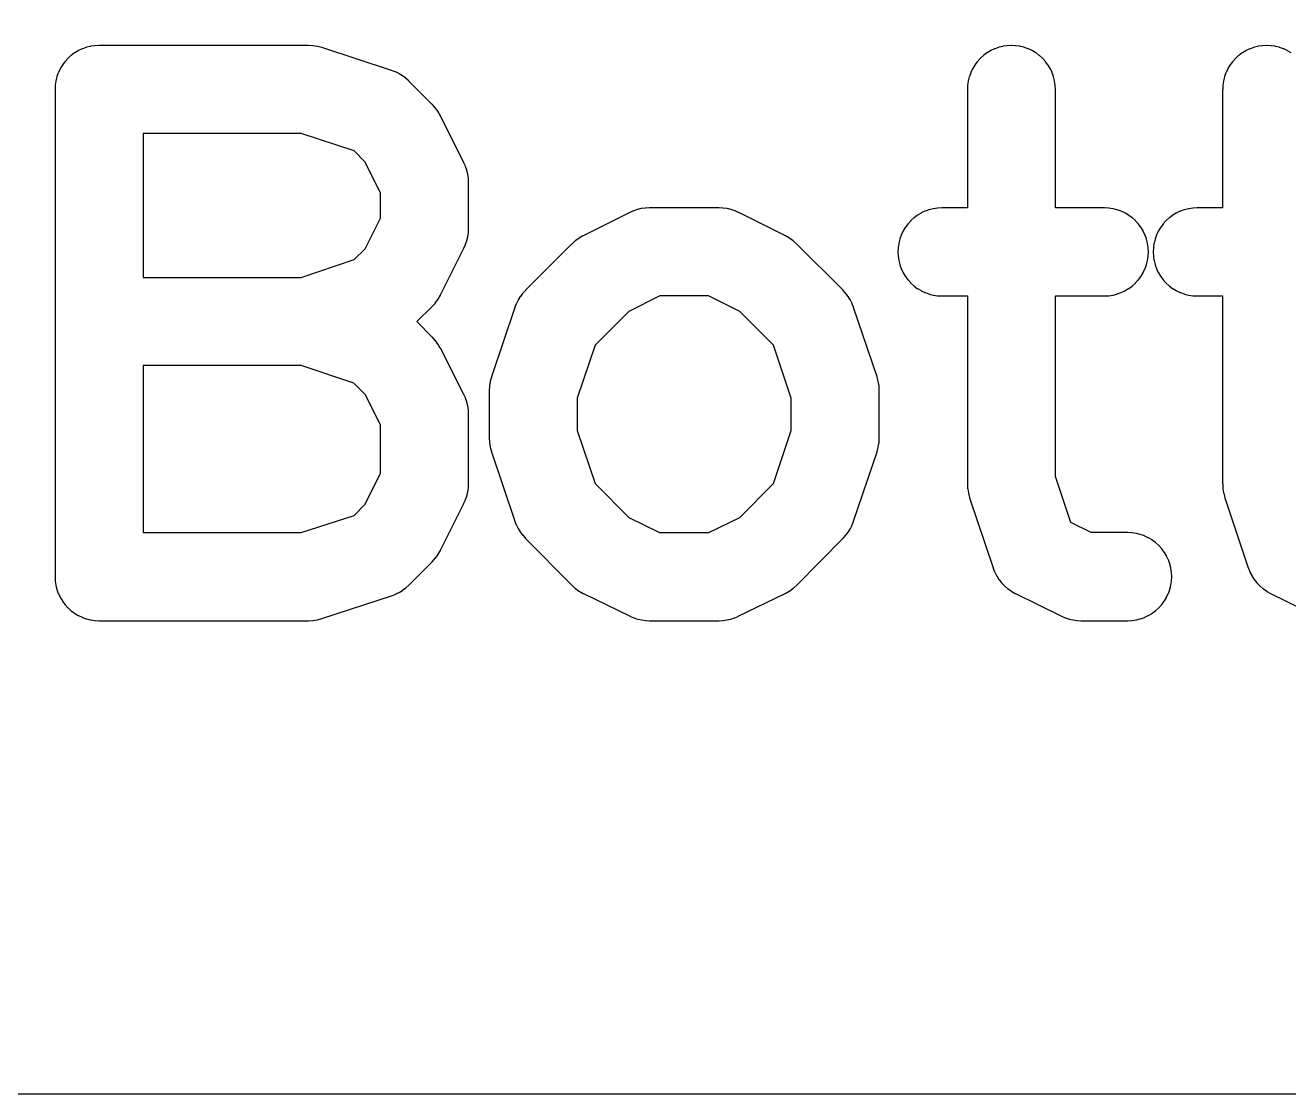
# Model space of a CAD drawing. Header units: inches. Extents: x -0.5 to 10, y -2.4 to 3.9.
# Drawn here: x 1.8615 to 2.0451, y -2.1846 to -2.0293 of the extents above; entities that cross this region are included whole.
import ezdxf

# ---------------------------------------------------------------- set-up
doc = ezdxf.new("R2010")
doc.units = ezdxf.units.IN

msp = doc.modelspace()

# ---------------------------------------------------------------- linework, layer by layer
for points in [[(1.48465, -2.18455), (3.02405, -2.18455), (3.02405, -1.95525), (1.48465, -1.95525)], [(1.8658, -2.10941), (1.8658, -2.10941), (1.865801, -2.109425), (1.865829, -2.110003), (1.865831, -2.110029), (1.865834, -2.110052), (1.865919, -2.110624), (1.865924, -2.110653), (1.865928, -2.110673), (1.866069, -2.111234), (1.866075, -2.111257), (1.866083, -2.111281), (1.866278, -2.111826), (1.866288, -2.111851), (1.866297, -2.111872), (1.866545, -2.112395), (1.866555, -2.112415), (1.866568, -2.112438), (1.866865, -2.112935), (1.866881, -2.112959), (1.866893, -2.112976), (1.867238, -2.113441), (1.867254, -2.113462), (1.867269, -2.113479), (1.867658, -2.113908), (1.867675, -2.113925), (1.867692, -2.113942), (1.868121, -2.114331), (1.868138, -2.114346), (1.868159, -2.114362), (1.868624, -2.114707), (1.868641, -2.114719), (1.868665, -2.114735), (1.869162, -2.115032), (1.869185, -2.115045), (1.869205, -2.115055), (1.869728, -2.115303), (1.86975, -2.115312), (1.869774, -2.115322), (1.870319, -2.115517), (1.870343, -2.115525), (1.870366, -2.115531), (1.870927, -2.115672), (1.870947, -2.115676), (1.870976, -2.115681), (1.871548, -2.115766), (1.871571, -2.115769), (1.871597, -2.115771), (1.872175, -2.115799), (1.87219, -2.1158), (1.8722, -2.1158), (1.9026, -2.1158), (1.902609, -2.1158), (1.902626, -2.115799), (1.903246, -2.115767), (1.903272, -2.115765), (1.903272, -2.115765), (1.903299, -2.115761), (1.903912, -2.115664), (1.903937, -2.115659), (1.903937, -2.115659), (1.903963, -2.115653), (1.904562, -2.115491), (1.904576, -2.115487), (1.904588, -2.115484), (1.914688, -2.112184), (1.914703, -2.112178), (1.91471, -2.112176), (1.915228, -2.111979), (1.915248, -2.111971), (1.915271, -2.11196), (1.915768, -2.111716), (1.915788, -2.111706), (1.915809, -2.111694), (1.916281, -2.111404), (1.916303, -2.111389), (1.91632, -2.111377), (1.916763, -2.111044), (1.91678, -2.111031), (1.916799, -2.111015), (1.917208, -2.110642), (1.917215, -2.110636), (1.917225, -2.110625), (1.920625, -2.107225), (1.920635, -2.107216), (1.920644, -2.107206), (1.921067, -2.106735), (1.921083, -2.106716), (1.921083, -2.106716), (1.9211, -2.106694), (1.92147, -2.106181), (1.921486, -2.106157), (1.921486, -2.106157), (1.921499, -2.106136), (1.921812, -2.105586), (1.921819, -2.105573), (1.921824, -2.105562), (1.925224, -2.098762), (1.925229, -2.098754), (1.925234, -2.098741), (1.925456, -2.098241), (1.925466, -2.098218), (1.925473, -2.098198), (1.925647, -2.09768), (1.925653, -2.09766), (1.92566, -2.097635), (1.925785, -2.097103), (1.92579, -2.09708), (1.925794, -2.097057), (1.92587, -2.096516), (1.925872, -2.096495), (1.925874, -2.096469), (1.925899, -2.095923), (1.9259, -2.095911), (1.9259, -2.0959), (1.9259, -2.0858), (1.9259, -2.085789), (1.925899, -2.085777), (1.925873, -2.085223), (1.925872, -2.085199), (1.925869, -2.085176), (1.925791, -2.084628), (1.925788, -2.084607), (1.925782, -2.084582), (1.925654, -2.084043), (1.925648, -2.084021), (1.925641, -2.083998), (1.925462, -2.083474), (1.925453, -2.08345), (1.925445, -2.08343), (1.925217, -2.082925), (1.925209, -2.082906), (1.925207, -2.082904), (1.921807, -2.076204), (1.921801, -2.076191), (1.921795, -2.076181), (1.921485, -2.075643), (1.921473, -2.075622), (1.921473, -2.075622), (1.921456, -2.075598), (1.921092, -2.075096), (1.921077, -2.075076), (1.921077, -2.075076), (1.921059, -2.075055), (1.920644, -2.074594), (1.920635, -2.074584), (1.920625, -2.074575), (1.918368, -2.072317), (1.920557, -2.070193), (1.920571, -2.070178), (1.920577, -2.070172), (1.921025, -2.069686), (1.921043, -2.069665), (1.921043, -2.069665), (1.921061, -2.069642), (1.921452, -2.069108), (1.921468, -2.069085), (1.921468, -2.069085), (1.921482, -2.069061), (1.921811, -2.068487), (1.921819, -2.068473), (1.921824, -2.068462), (1.925224, -2.061662), (1.925229, -2.061654), (1.925234, -2.061641), (1.925456, -2.061141), (1.925466, -2.061118), (1.925473, -2.061098), (1.925647, -2.06058), (1.925653, -2.06056), (1.92566, -2.060535), (1.925785, -2.060003), (1.92579, -2.05998), (1.925794, -2.059957), (1.92587, -2.059416), (1.925872, -2.059395), (1.925874, -2.059369), (1.925899, -2.058823), (1.9259, -2.058811), (1.9259, -2.0588), (1.9259, -2.0521), (1.9259, -2.052089), (1.925899, -2.052077), (1.925874, -2.051531), (1.925872, -2.051505), (1.92587, -2.051484), (1.925794, -2.050943), (1.92579, -2.05092), (1.925785, -2.050897), (1.92566, -2.050365), (1.925653, -2.05034), (1.925647, -2.05032), (1.925473, -2.049802), (1.925466, -2.049782), (1.925456, -2.049759), (1.925234, -2.049259), (1.925229, -2.049246), (1.925224, -2.049238), (1.921824, -2.042438), (1.921819, -2.042427), (1.921812, -2.042414), (1.921499, -2.041864), (1.921486, -2.041843), (1.921486, -2.041843), (1.92147, -2.041819), (1.9211, -2.041306), (1.921083, -2.041284), (1.921083, -2.041284), (1.921067, -2.041265), (1.920644, -2.040794), (1.920635, -2.040784), (1.920625, -2.040775), (1.917225, -2.037375), (1.917215, -2.037364), (1.917208, -2.037358), (1.916799, -2.036985), (1.91678, -2.036969), (1.916763, -2.036956), (1.91632, -2.036623), (1.916303, -2.036611), (1.916281, -2.036596), (1.915809, -2.036306), (1.915788, -2.036294), (1.915768, -2.036284), (1.915271, -2.03604), (1.915248, -2.036029), (1.915228, -2.036021), (1.91471, -2.035824), (1.914703, -2.035822), (1.914688, -2.035816), (1.904588, -2.032516), (1.904576, -2.032513), (1.904562, -2.032509), (1.903963, -2.032347), (1.903937, -2.032341), (1.903937, -2.032341), (1.903912, -2.032336), (1.903299, -2.032239), (1.903272, -2.032235), (1.903272, -2.032235), (1.903246, -2.032233), (1.902626, -2.032201), (1.902609, -2.0322), (1.9026, -2.0322), (1.8722, -2.0322), (1.87219, -2.0322), (1.872175, -2.032201), (1.871597, -2.032229), (1.871571, -2.032231), (1.871548, -2.032234), (1.870976, -2.032319), (1.870947, -2.032324), (1.870927, -2.032328), (1.870366, -2.032469), (1.870343, -2.032475), (1.870319, -2.032483), (1.869774, -2.032678), (1.86975, -2.032688), (1.869728, -2.032697), (1.869205, -2.032945), (1.869185, -2.032955), (1.869162, -2.032968), (1.868665, -2.033265), (1.868641, -2.033281), (1.868624, -2.033293), (1.868159, -2.033638), (1.868138, -2.033654), (1.868121, -2.033669), (1.867692, -2.034058), (1.867675, -2.034075), (1.867658, -2.034092), (1.867269, -2.034521), (1.867254, -2.034538), (1.867238, -2.034559), (1.866893, -2.035024), (1.866881, -2.035041), (1.866865, -2.035065), (1.866568, -2.035562), (1.866555, -2.035585), (1.866545, -2.035605), (1.866297, -2.036128), (1.866288, -2.03615), (1.866278, -2.036174), (1.866083, -2.036719), (1.866075, -2.036743), (1.866069, -2.036766), (1.865928, -2.037327), (1.865924, -2.037347), (1.865919, -2.037376), (1.865834, -2.037948), (1.865831, -2.037971), (1.865829, -2.037997), (1.865801, -2.038575), (1.8658, -2.03859), (1.8658, -2.0386), (1.8658, -2.1094)], [(1.9984, -2.0686), (1.9984, -2.0959), (1.9984, -2.095909), (1.998401, -2.095927), (1.998435, -2.096558), (1.998437, -2.096583), (1.998437, -2.096583), (1.99844, -2.096612), (1.998542, -2.097236), (1.998547, -2.097263), (1.998547, -2.097263), (1.998553, -2.097288), (1.998721, -2.097898), (1.998723, -2.097907), (1.998728, -2.097924), (2.002128, -2.108124), (2.002133, -2.108136), (2.002137, -2.108147), (2.002348, -2.108691), (2.002357, -2.108712), (2.002369, -2.108736), (2.002633, -2.109256), (2.002644, -2.109277), (2.002657, -2.109299), (2.002972, -2.10979), (2.002988, -2.109814), (2.003001, -2.109831), (2.003362, -2.110289), (2.003379, -2.110309), (2.003394, -2.110326), (2.003799, -2.110746), (2.003816, -2.110763), (2.003835, -2.11078), (2.00428, -2.111158), (2.004301, -2.111175), (2.004319, -2.111188), (2.004798, -2.11152), (2.00482, -2.111535), (2.00484, -2.111547), (2.00535, -2.11183), (2.005361, -2.111836), (2.005372, -2.111841), (2.012072, -2.115141), (2.012083, -2.115146), (2.012093, -2.115151), (2.012588, -2.115367), (2.012609, -2.115376), (2.01263, -2.115384), (2.013143, -2.115554), (2.013164, -2.11556), (2.013187, -2.115566), (2.013713, -2.115688), (2.013738, -2.115694), (2.013758, -2.115697), (2.014292, -2.115771), (2.014317, -2.115773), (2.014338, -2.115775), (2.014877, -2.115799), (2.014889, -2.1158), (2.0149, -2.1158), (2.0217, -2.1158), (2.02171, -2.1158), (2.021725, -2.115799), (2.022303, -2.115771), (2.022329, -2.115769), (2.022352, -2.115766), (2.022924, -2.115681), (2.022953, -2.115676), (2.022973, -2.115672), (2.023534, -2.115531), (2.023557, -2.115525), (2.023581, -2.115517), (2.024126, -2.115322), (2.02415, -2.115312), (2.024172, -2.115303), (2.024695, -2.115055), (2.024715, -2.115045), (2.024738, -2.115032), (2.025235, -2.114735), (2.025259, -2.114719), (2.025276, -2.114707), (2.025741, -2.114362), (2.025762, -2.114346), (2.025779, -2.114331), (2.026208, -2.113942), (2.026225, -2.113925), (2.026242, -2.113908), (2.026631, -2.113479), (2.026646, -2.113462), (2.026662, -2.113441), (2.027007, -2.112976), (2.027019, -2.112959), (2.027035, -2.112935), (2.027332, -2.112438), (2.027345, -2.112415), (2.027355, -2.112395), (2.027603, -2.111872), (2.027612, -2.11185), (2.027622, -2.111826), (2.027817, -2.111281), (2.027825, -2.111257), (2.027831, -2.111234), (2.027972, -2.110673), (2.027976, -2.110653), (2.027981, -2.110624), (2.028066, -2.110052), (2.028069, -2.110029), (2.028071, -2.110003), (2.028099, -2.109425), (2.0281, -2.1094), (2.028099, -2.109375), (2.028071, -2.108797), (2.028069, -2.108771), (2.028066, -2.108748), (2.027981, -2.108176), (2.027976, -2.108147), (2.027972, -2.108127), (2.027831, -2.107566), (2.027825, -2.107543), (2.027817, -2.107519), (2.027622, -2.106974), (2.027612, -2.10695), (2.027603, -2.106928), (2.027355, -2.106405), (2.027345, -2.106385), (2.027332, -2.106362), (2.027035, -2.105865), (2.027019, -2.105841), (2.027007, -2.105824), (2.026662, -2.105359), (2.026646, -2.105338), (2.026631, -2.105321), (2.026242, -2.104892), (2.026225, -2.104875), (2.026208, -2.104858), (2.025779, -2.104469), (2.025762, -2.104454), (2.025741, -2.104438), (2.025276, -2.104093), (2.025259, -2.104081), (2.025235, -2.104065), (2.024738, -2.103768), (2.024715, -2.103755), (2.024695, -2.103745), (2.024172, -2.103497), (2.02415, -2.103488), (2.024126, -2.103478), (2.023581, -2.103283), (2.023557, -2.103275), (2.023534, -2.103269), (2.022973, -2.103128), (2.022953, -2.103124), (2.022924, -2.103119), (2.022352, -2.103034), (2.022329, -2.103031), (2.022303, -2.103029), (2.021725, -2.103001), (2.02171, -2.103), (2.0217, -2.103), (2.016391, -2.103), (2.013426, -2.10154), (2.0112, -2.094861), (2.0112, -2.0686), (2.0183, -2.0686), (2.01831, -2.0686), (2.018325, -2.068599), (2.018903, -2.068571), (2.018929, -2.068569), (2.018952, -2.068566), (2.019524, -2.068481), (2.019553, -2.068476), (2.019573, -2.068472), (2.020134, -2.068331), (2.020157, -2.068325), (2.020181, -2.068317), (2.020726, -2.068122), (2.02075, -2.068112), (2.020772, -2.068103), (2.021295, -2.067855), (2.021315, -2.067845), (2.021338, -2.067832), (2.021835, -2.067535), (2.021859, -2.067519), (2.021876, -2.067507), (2.022341, -2.067162), (2.022362, -2.067146), (2.022379, -2.067131), (2.022808, -2.066742), (2.022825, -2.066725), (2.022842, -2.066708), (2.023231, -2.066279), (2.023246, -2.066262), (2.023262, -2.066241), (2.023607, -2.065776), (2.023619, -2.065759), (2.023635, -2.065735), (2.023932, -2.065238), (2.023945, -2.065215), (2.023955, -2.065195), (2.024203, -2.064672), (2.024212, -2.06465), (2.024222, -2.064626), (2.024417, -2.064081), (2.024425, -2.064057), (2.024431, -2.064034), (2.024572, -2.063473), (2.024576, -2.063453), (2.024581, -2.063424), (2.024666, -2.062852), (2.024669, -2.062829), (2.024671, -2.062803), (2.024699, -2.062225), (2.0247, -2.0622), (2.024699, -2.062175), (2.024671, -2.061597), (2.024669, -2.061571), (2.024666, -2.061548), (2.024581, -2.060976), (2.024576, -2.060947), (2.024572, -2.060927), (2.024431, -2.060366), (2.024425, -2.060343), (2.024417, -2.060319), (2.024222, -2.059774), (2.024212, -2.05975), (2.024203, -2.059728), (2.023955, -2.059205), (2.023945, -2.059185), (2.023932, -2.059162), (2.023635, -2.058665), (2.023619, -2.058641), (2.023607, -2.058624), (2.023262, -2.058159), (2.023246, -2.058138), (2.023231, -2.058121), (2.022842, -2.057692), (2.022825, -2.057675), (2.022808, -2.057658), (2.022379, -2.057269), (2.022362, -2.057254), (2.022341, -2.057238), (2.021876, -2.056893), (2.021859, -2.056881), (2.021835, -2.056865), (2.021338, -2.056568), (2.021315, -2.056555), (2.021295, -2.056545), (2.020772, -2.056297), (2.02075, -2.056288), (2.020726, -2.056278), (2.020181, -2.056083), (2.020157, -2.056075), (2.020134, -2.056069), (2.019573, -2.055928), (2.019553, -2.055924), (2.019524, -2.055919), (2.018952, -2.055834), (2.018929, -2.055831), (2.018903, -2.055829), (2.018325, -2.055801), (2.01831, -2.0558), (2.0183, -2.0558), (2.0112, -2.0558), (2.0112, -2.0386), (2.0112, -2.03859), (2.011199, -2.038575), (2.011171, -2.037997), (2.011169, -2.037971), (2.011166, -2.037948), (2.011081, -2.037376), (2.011076, -2.037347), (2.011072, -2.037327), (2.010931, -2.036766), (2.010925, -2.036743), (2.010917, -2.036719), (2.010722, -2.036174), (2.010712, -2.03615), (2.010703, -2.036128), (2.010455, -2.035605), (2.010445, -2.035585), (2.010432, -2.035562), (2.010135, -2.035065), (2.010119, -2.035041), (2.010107, -2.035024), (2.009762, -2.034559), (2.009746, -2.034538), (2.009731, -2.034521), (2.009342, -2.034092), (2.009325, -2.034075), (2.009308, -2.034058), (2.008879, -2.033669), (2.008862, -2.033654), (2.008841, -2.033638), (2.008376, -2.033293), (2.008359, -2.033281), (2.008335, -2.033265), (2.007838, -2.032968), (2.007815, -2.032955), (2.007795, -2.032945), (2.007272, -2.032697), (2.00725, -2.032688), (2.007226, -2.032678), (2.006681, -2.032483), (2.006657, -2.032475), (2.006634, -2.032469), (2.006073, -2.032328), (2.006053, -2.032324), (2.006024, -2.032319), (2.005452, -2.032234), (2.005429, -2.032231), (2.005403, -2.032229), (2.004825, -2.032201), (2.0048, -2.0322), (2.004775, -2.032201), (2.004197, -2.032229), (2.004171, -2.032231), (2.004148, -2.032234), (2.003576, -2.032319), (2.003547, -2.032324), (2.003527, -2.032328), (2.002966, -2.032469), (2.002943, -2.032475), (2.002919, -2.032483), (2.002374, -2.032678), (2.00235, -2.032688), (2.002328, -2.032697), (2.001805, -2.032945), (2.001785, -2.032955), (2.001762, -2.032968), (2.001265, -2.033265), (2.001241, -2.033281), (2.001224, -2.033293), (2.000759, -2.033638), (2.000738, -2.033654), (2.000721, -2.033669), (2.000292, -2.034058), (2.000275, -2.034075), (2.000258, -2.034092), (1.999869, -2.034521), (1.999854, -2.034538), (1.999838, -2.034559), (1.999493, -2.035024), (1.999481, -2.035041), (1.999465, -2.035065), (1.999168, -2.035562), (1.999155, -2.035585), (1.999145, -2.035605), (1.998897, -2.036128), (1.998888, -2.03615), (1.998878, -2.036174), (1.998683, -2.036719), (1.998675, -2.036743), (1.998669, -2.036766), (1.998528, -2.037327), (1.998524, -2.037347), (1.998519, -2.037376), (1.998434, -2.037948), (1.998431, -2.037971), (1.998429, -2.037997), (1.998401, -2.038575), (1.9984, -2.03859), (1.9984, -2.0386), (1.9984, -2.0558), (1.9947, -2.0558), (1.99469, -2.0558), (1.994675, -2.055801), (1.994097, -2.055829), (1.994071, -2.055831), (1.994048, -2.055834), (1.993476, -2.055919), (1.993447, -2.055924), (1.993427, -2.055928), (1.992866, -2.056069), (1.992843, -2.056075), (1.992819, -2.056083), (1.992274, -2.056278), (1.99225, -2.056288), (1.992228, -2.056297), (1.991705, -2.056545), (1.991685, -2.056555), (1.991662, -2.056568), (1.991165, -2.056865), (1.991141, -2.056881), (1.991124, -2.056893), (1.990659, -2.057238), (1.990638, -2.057254), (1.990621, -2.057269), (1.990192, -2.057658), (1.990175, -2.057675), (1.990158, -2.057692), (1.989769, -2.058121), (1.989754, -2.058138), (1.989738, -2.058159), (1.989393, -2.058624), (1.989381, -2.058641), (1.989365, -2.058665), (1.989068, -2.059162), (1.989055, -2.059185), (1.989045, -2.059205), (1.988797, -2.059728), (1.988788, -2.05975), (1.988778, -2.059774), (1.988583, -2.060319), (1.988575, -2.060343), (1.988569, -2.060366), (1.988428, -2.060927), (1.988424, -2.060947), (1.988419, -2.060976), (1.988334, -2.061548), (1.988331, -2.061571), (1.988329, -2.061597), (1.988301, -2.062175), (1.9883, -2.0622), (1.988301, -2.062225), (1.988329, -2.062803), (1.988331, -2.062829), (1.988334, -2.062852), (1.988419, -2.063424), (1.988424, -2.063453), (1.988428, -2.063473), (1.988569, -2.064034), (1.988575, -2.064057), (1.988583, -2.064081), (1.988778, -2.064626), (1.988788, -2.064651), (1.988797, -2.064672), (1.989045, -2.065195), (1.989055, -2.065215), (1.989068, -2.065238), (1.989365, -2.065735), (1.989381, -2.065759), (1.989393, -2.065776), (1.989738, -2.066241), (1.989754, -2.066262), (1.989769, -2.066279), (1.990158, -2.066708), (1.990175, -2.066725), (1.990192, -2.066742), (1.990621, -2.067131), (1.990638, -2.067146), (1.990659, -2.067162), (1.991124, -2.067507), (1.991141, -2.067519), (1.991165, -2.067535), (1.991662, -2.067832), (1.991685, -2.067845), (1.991705, -2.067855), (1.992228, -2.068103), (1.99225, -2.068112), (1.992274, -2.068122), (1.992819, -2.068317), (1.992843, -2.068325), (1.992866, -2.068331), (1.993427, -2.068472), (1.993447, -2.068476), (1.993476, -2.068481), (1.994048, -2.068566), (1.994071, -2.068569), (1.994097, -2.068571), (1.994675, -2.068599), (1.99469, -2.0686), (1.9947, -2.0686)], [(1.901552, -2.0659), (1.909283, -2.063297), (1.910862, -2.061765), (1.9131, -2.057289), (1.9131, -2.053611), (1.91084, -2.049091), (1.909257, -2.047508), (1.901581, -2.045), (1.8786, -2.045), (1.8786, -2.0659)], [(1.952189, -2.0558), (1.952189, -2.0558), (1.952177, -2.055801), (1.951631, -2.055826), (1.951605, -2.055828), (1.951584, -2.05583), (1.951043, -2.055906), (1.95102, -2.05591), (1.950997, -2.055915), (1.950465, -2.05604), (1.95044, -2.056047), (1.95042, -2.056053), (1.949902, -2.056227), (1.949882, -2.056234), (1.949859, -2.056244), (1.949359, -2.056466), (1.949346, -2.056471), (1.949338, -2.056476), (1.942538, -2.059876), (1.942527, -2.059881), (1.942514, -2.059888), (1.941964, -2.060201), (1.941943, -2.060214), (1.941943, -2.060214), (1.941919, -2.06023), (1.941406, -2.0606), (1.941384, -2.060617), (1.941384, -2.060617), (1.941365, -2.060633), (1.940894, -2.061056), (1.940884, -2.061065), (1.940875, -2.061075), (1.934175, -2.067775), (1.934169, -2.06778), (1.934159, -2.067791), (1.933792, -2.068193), (1.933777, -2.06821), (1.933763, -2.068228), (1.933435, -2.068662), (1.933422, -2.068681), (1.933409, -2.0687), (1.933123, -2.069161), (1.933111, -2.069182), (1.933101, -2.069202), (1.932858, -2.069688), (1.93285, -2.069705), (1.932839, -2.06973), (1.932642, -2.070236), (1.93264, -2.070243), (1.932634, -2.070258), (1.929234, -2.080358), (1.929228, -2.080379), (1.929227, -2.080384), (1.929056, -2.080999), (1.929049, -2.081027), (1.929049, -2.081027), (1.929044, -2.081052), (1.928941, -2.081682), (1.928937, -2.081712), (1.928937, -2.081712), (1.928935, -2.081736), (1.928901, -2.082373), (1.9289, -2.082391), (1.9289, -2.0824), (1.9289, -2.0892), (1.9289, -2.089209), (1.928901, -2.089227), (1.928935, -2.089864), (1.928937, -2.089888), (1.928937, -2.089888), (1.928941, -2.089918), (1.929044, -2.090548), (1.929049, -2.090573), (1.929049, -2.090573), (1.929056, -2.090601), (1.929227, -2.091216), (1.929228, -2.091221), (1.929234, -2.091242), (1.932634, -2.101342), (1.932641, -2.10136), (1.932642, -2.101363), (1.932836, -2.101862), (1.932843, -2.10188), (1.932854, -2.101903), (1.933092, -2.102382), (1.933103, -2.102403), (1.933113, -2.102422), (1.933394, -2.102877), (1.933406, -2.102896), (1.933419, -2.102915), (1.933739, -2.103343), (1.933752, -2.103359), (1.933768, -2.103378), (1.934126, -2.103775), (1.934133, -2.103783), (1.934141, -2.103792), (1.940841, -2.110592), (1.940853, -2.110603), (1.940862, -2.110612), (1.941358, -2.111061), (1.94138, -2.11108), (1.94138, -2.11108), (1.941403, -2.111097), (1.941947, -2.111488), (1.941971, -2.111504), (1.941971, -2.111504), (1.941995, -2.111518), (1.942581, -2.111845), (1.942586, -2.111848), (1.942606, -2.111858), (1.949406, -2.115158), (1.949418, -2.115164), (1.949426, -2.115167), (1.949916, -2.115378), (1.949937, -2.115387), (1.949958, -2.115394), (1.950465, -2.11556), (1.950487, -2.115567), (1.950508, -2.115572), (1.951028, -2.115691), (1.951051, -2.115696), (1.951072, -2.115699), (1.9516, -2.115771), (1.951623, -2.115774), (1.951645, -2.115775), (1.952177, -2.115799), (1.952189, -2.1158), (1.9522, -2.1158), (1.9623, -2.1158), (1.962311, -2.1158), (1.962323, -2.115799), (1.962855, -2.115775), (1.962877, -2.115774), (1.9629, -2.115771), (1.963428, -2.115699), (1.963449, -2.115696), (1.963472, -2.115691), (1.963992, -2.115572), (1.964013, -2.115567), (1.964035, -2.11556), (1.964542, -2.115394), (1.964563, -2.115387), (1.964584, -2.115378), (1.965074, -2.115167), (1.965082, -2.115164), (1.965094, -2.115158), (1.971894, -2.111858), (1.971914, -2.111848), (1.971919, -2.111845), (1.972505, -2.111518), (1.972529, -2.111504), (1.972529, -2.111504), (1.972553, -2.111488), (1.973097, -2.111097), (1.97312, -2.11108), (1.97312, -2.11108), (1.973142, -2.111061), (1.973638, -2.110612), (1.973647, -2.110603), (1.973659, -2.110592), (1.980359, -2.103792), (1.980367, -2.103783), (1.980374, -2.103775), (1.980732, -2.103378), (1.980748, -2.103359), (1.980761, -2.103343), (1.981081, -2.102915), (1.981094, -2.102896), (1.981106, -2.102877), (1.981387, -2.102422), (1.981397, -2.102403), (1.981408, -2.102382), (1.981646, -2.101903), (1.981657, -2.10188), (1.981664, -2.101862), (1.981858, -2.101363), (1.981859, -2.10136), (1.981866, -2.101342), (1.985266, -2.091242), (1.985272, -2.091221), (1.985273, -2.091216), (1.985444, -2.090601), (1.985451, -2.090573), (1.985451, -2.090573), (1.985456, -2.090548), (1.985559, -2.089918), (1.985563, -2.089888), (1.985563, -2.089888), (1.985565, -2.089864), (1.985599, -2.089227), (1.9856, -2.089209), (1.9856, -2.0892), (1.9856, -2.0824), (1.9856, -2.082391), (1.985599, -2.082373), (1.985565, -2.081736), (1.985563, -2.081712), (1.985563, -2.081712), (1.985559, -2.081682), (1.985456, -2.081052), (1.985451, -2.081027), (1.985451, -2.081027), (1.985444, -2.080999), (1.985273, -2.080384), (1.985272, -2.080379), (1.985266, -2.080358), (1.981866, -2.070258), (1.98186, -2.070243), (1.981858, -2.070236), (1.981661, -2.06973), (1.98165, -2.069705), (1.981642, -2.069688), (1.981399, -2.069202), (1.981389, -2.069182), (1.981377, -2.069161), (1.981091, -2.0687), (1.981078, -2.068681), (1.981065, -2.068662), (1.980737, -2.068228), (1.980723, -2.06821), (1.980708, -2.068193), (1.980341, -2.067791), (1.980331, -2.06778), (1.980325, -2.067775), (1.973625, -2.061075), (1.973616, -2.061065), (1.973606, -2.061056), (1.973135, -2.060633), (1.973116, -2.060617), (1.973116, -2.060617), (1.973094, -2.0606), (1.972581, -2.06023), (1.972557, -2.060214), (1.972557, -2.060214), (1.972536, -2.060201), (1.971986, -2.059888), (1.971973, -2.059881), (1.971962, -2.059876), (1.965162, -2.056476), (1.965154, -2.056471), (1.965141, -2.056466), (1.964641, -2.056244), (1.964618, -2.056234), (1.964598, -2.056227), (1.96408, -2.056053), (1.96406, -2.056047), (1.964035, -2.05604), (1.963503, -2.055915), (1.96348, -2.05591), (1.963457, -2.055906), (1.962916, -2.05583), (1.962895, -2.055828), (1.962869, -2.055826), (1.962323, -2.055801), (1.962311, -2.0558), (1.9623, -2.0558), (1.9522, -2.0558)], [(1.953711, -2.0686), (1.949191, -2.07086), (1.944287, -2.075764), (1.9417, -2.083448), (1.9417, -2.088152), (1.944295, -2.095859), (1.949186, -2.100823), (1.953671, -2.103), (1.960829, -2.103), (1.965314, -2.100823), (1.970205, -2.095859), (1.9728, -2.088152), (1.9728, -2.083448), (1.970213, -2.075764), (1.965309, -2.07086), (1.960789, -2.0686)], [(1.8786, -2.0787), (1.8786, -2.103), (1.901581, -2.103), (1.909257, -2.100492), (1.91084, -2.098909), (1.9131, -2.094389), (1.9131, -2.087331), (1.910854, -2.082905), (1.909236, -2.081287), (1.901552, -2.0787)]]:
    msp.add_lwpolyline(points, close=True)
msp.add_lwpolyline([(2.045435, -2.033265), (2.044938, -2.032968), (2.044915, -2.032955), (2.044895, -2.032945), (2.044372, -2.032697), (2.04435, -2.032688), (2.044326, -2.032678), (2.043781, -2.032483), (2.043757, -2.032475), (2.043734, -2.032469), (2.043173, -2.032328), (2.043153, -2.032324), (2.043124, -2.032319), (2.042552, -2.032234), (2.042529, -2.032231), (2.042503, -2.032229), (2.041925, -2.032201), (2.0419, -2.0322), (2.041875, -2.032201), (2.041297, -2.032229), (2.041271, -2.032231), (2.041248, -2.032234), (2.040676, -2.032319), (2.040647, -2.032324), (2.040627, -2.032328), (2.040066, -2.032469), (2.040043, -2.032475), (2.040019, -2.032483), (2.039474, -2.032678), (2.03945, -2.032688), (2.039428, -2.032697), (2.038905, -2.032945), (2.038885, -2.032955), (2.038862, -2.032968), (2.038365, -2.033265), (2.038341, -2.033281), (2.038324, -2.033293), (2.037859, -2.033638), (2.037838, -2.033654), (2.037821, -2.033669), (2.037392, -2.034058), (2.037375, -2.034075), (2.037358, -2.034092), (2.036969, -2.034521), (2.036954, -2.034538), (2.036938, -2.034559), (2.036593, -2.035024), (2.036581, -2.035041), (2.036565, -2.035065), (2.036268, -2.035562), (2.036255, -2.035585), (2.036245, -2.035605), (2.035997, -2.036128), (2.035988, -2.03615), (2.035978, -2.036174), (2.035783, -2.036719), (2.035775, -2.036743), (2.035769, -2.036766), (2.035628, -2.037327), (2.035624, -2.037347), (2.035619, -2.037376), (2.035534, -2.037948), (2.035531, -2.037971), (2.035529, -2.037997), (2.035501, -2.038575), (2.0355, -2.03859), (2.0355, -2.0386), (2.0355, -2.0558), (2.0318, -2.0558), (2.03179, -2.0558), (2.031775, -2.055801), (2.031197, -2.055829), (2.031171, -2.055831), (2.031148, -2.055834), (2.030576, -2.055919), (2.030547, -2.055924), (2.030527, -2.055928), (2.029966, -2.056069), (2.029943, -2.056075), (2.029919, -2.056083), (2.029374, -2.056278), (2.02935, -2.056288), (2.029328, -2.056297), (2.028805, -2.056545), (2.028785, -2.056555), (2.028762, -2.056568), (2.028265, -2.056865), (2.028241, -2.056881), (2.028224, -2.056893), (2.027759, -2.057238), (2.027738, -2.057254), (2.027721, -2.057269), (2.027292, -2.057658), (2.027275, -2.057675), (2.027258, -2.057692), (2.026869, -2.058121), (2.026854, -2.058138), (2.026838, -2.058159), (2.026493, -2.058624), (2.026481, -2.058641), (2.026465, -2.058665), (2.026168, -2.059162), (2.026155, -2.059185), (2.026145, -2.059205), (2.025897, -2.059728), (2.025888, -2.05975), (2.025878, -2.059774), (2.025683, -2.060319), (2.025675, -2.060343), (2.025669, -2.060366), (2.025528, -2.060927), (2.025524, -2.060947), (2.025519, -2.060976), (2.025434, -2.061548), (2.025431, -2.061571), (2.025429, -2.061597), (2.025401, -2.062175), (2.0254, -2.0622), (2.025401, -2.062225), (2.025429, -2.062803), (2.025431, -2.062829), (2.025434, -2.062852), (2.025519, -2.063424), (2.025524, -2.063453), (2.025528, -2.063473), (2.025669, -2.064034), (2.025675, -2.064057), (2.025683, -2.064081), (2.025878, -2.064626), (2.025888, -2.06465), (2.025897, -2.064672), (2.026145, -2.065195), (2.026155, -2.065215), (2.026168, -2.065238), (2.026465, -2.065735), (2.026481, -2.065759), (2.026493, -2.065776), (2.026838, -2.066241), (2.026854, -2.066262), (2.026869, -2.066279), (2.027258, -2.066708), (2.027275, -2.066725), (2.027292, -2.066742), (2.027721, -2.067131), (2.027738, -2.067146), (2.027759, -2.067162), (2.028224, -2.067507), (2.028241, -2.067519), (2.028265, -2.067535), (2.028762, -2.067832), (2.028785, -2.067845), (2.028805, -2.067855), (2.029328, -2.068103), (2.02935, -2.068112), (2.029374, -2.068122), (2.029919, -2.068317), (2.029943, -2.068325), (2.029966, -2.068331), (2.030527, -2.068472), (2.030547, -2.068476), (2.030576, -2.068481), (2.031148, -2.068566), (2.031171, -2.068569), (2.031197, -2.068571), (2.031775, -2.068599), (2.03179, -2.0686), (2.0318, -2.0686), (2.0355, -2.0686), (2.0355, -2.0959), (2.0355, -2.095909), (2.035501, -2.095927), (2.035535, -2.096558), (2.035537, -2.096583), (2.035537, -2.096583), (2.03554, -2.096612), (2.035642, -2.097236), (2.035647, -2.097263), (2.035647, -2.097263), (2.035653, -2.097288), (2.035821, -2.097898), (2.035823, -2.097907), (2.035828, -2.097924), (2.039228, -2.108124), (2.039233, -2.108136), (2.039237, -2.108147), (2.039448, -2.108691), (2.039457, -2.108712), (2.039469, -2.108736), (2.039733, -2.109256), (2.039744, -2.109277), (2.039757, -2.109299), (2.040072, -2.10979), (2.040088, -2.109814), (2.040101, -2.109831), (2.040462, -2.110289), (2.040479, -2.110309), (2.040494, -2.110326), (2.040899, -2.110746), (2.040916, -2.110763), (2.040935, -2.11078), (2.04138, -2.111158), (2.041401, -2.111175), (2.041419, -2.111188), (2.041898, -2.11152), (2.04192, -2.111535), (2.04194, -2.111547), (2.04245, -2.11183), (2.042461, -2.111836), (2.042472, -2.111841), (2.049172, -2.115141)])

doc.saveas('drawing.dxf')
